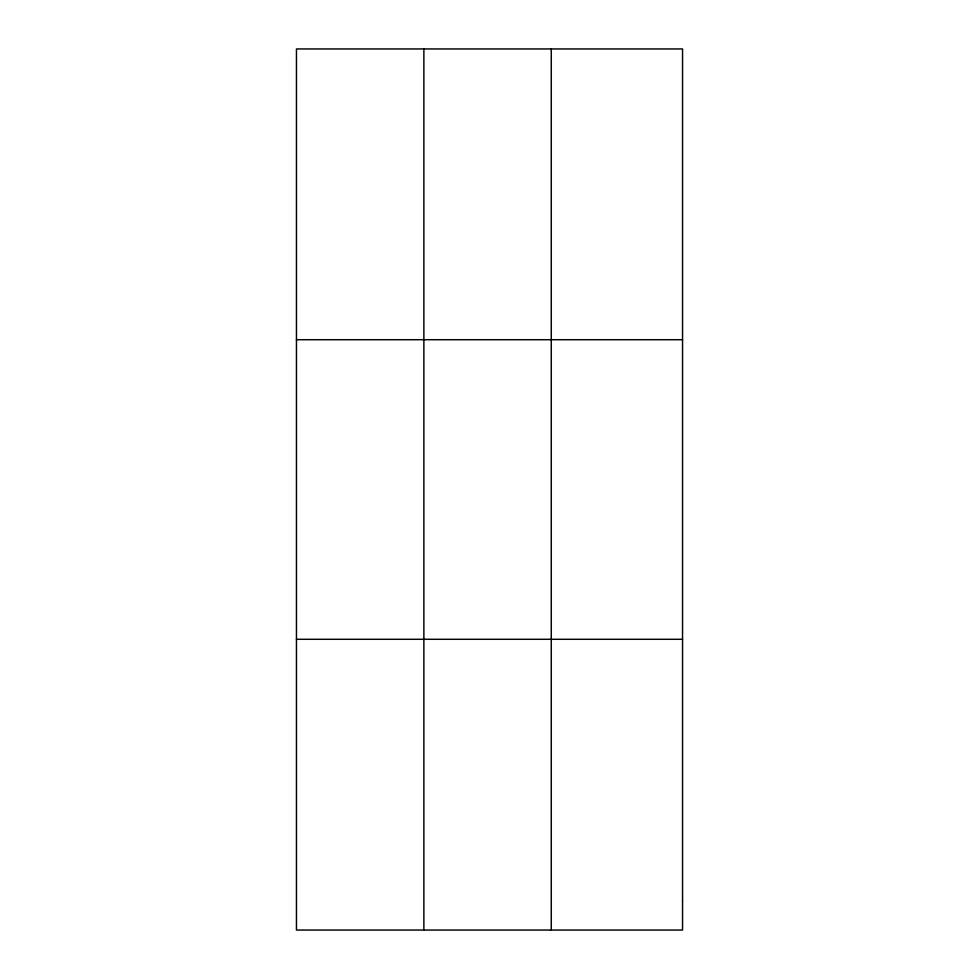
<?xml version="1.0" encoding="UTF-8"?>
<svg xmlns="http://www.w3.org/2000/svg" width="979" height="979" viewBox="0 0 979 979"><rect width="100%" height="100%" fill="white"/><g stroke="black" fill="none" stroke-linecap="round" stroke-linejoin="round"><path stroke-width="1.47" d="M423.87 930.05L423.87 48.95M551.275 930.05L551.275 48.95M296.453 339.713L682.547 339.713M296.453 639.287L682.547 639.287M682.547 900.974L682.547 930.05L296.453 930.05L296.453 48.95L682.547 48.95L682.547 900.974"/></g></svg>
